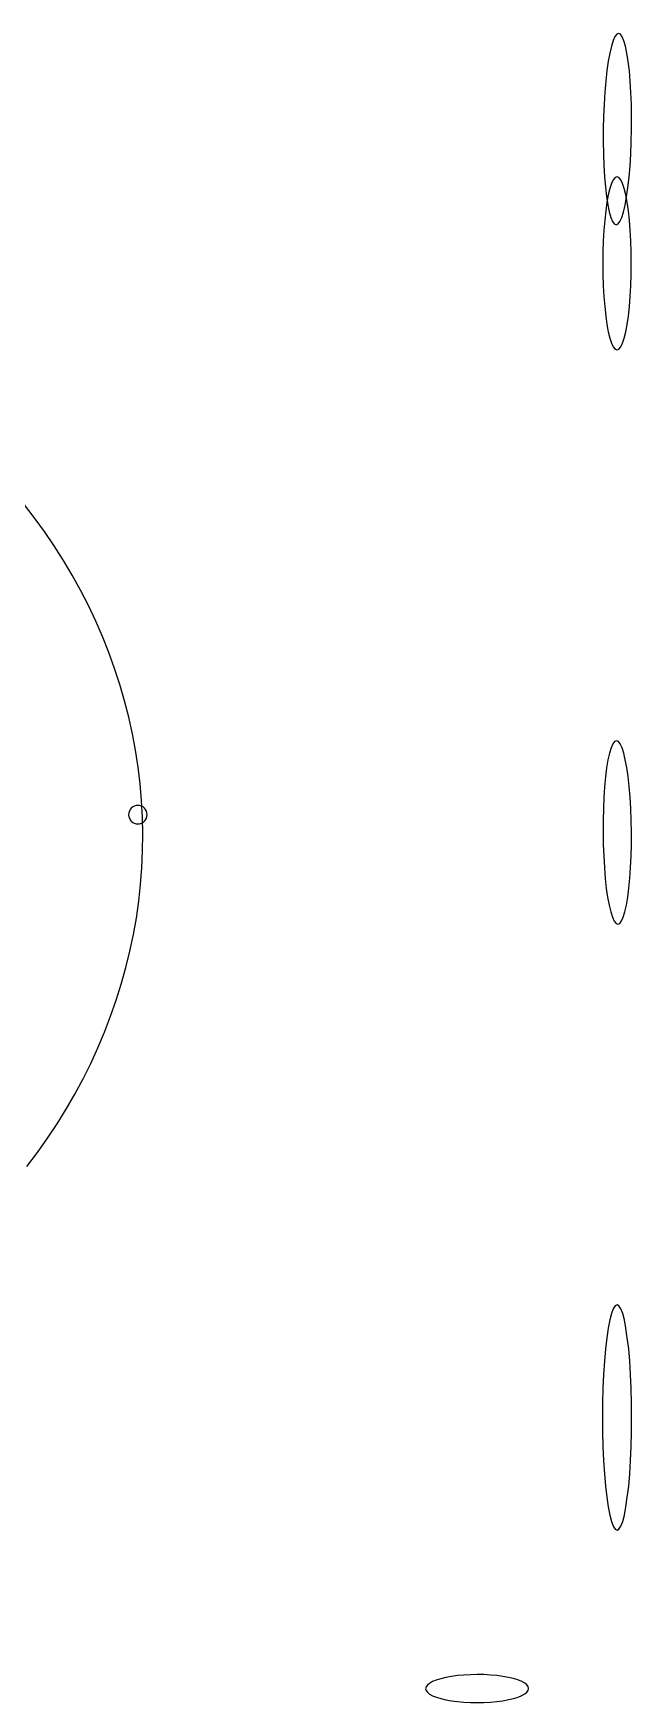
# Model space of a CAD drawing. Extents: x -292 to 292, y -205 to 211.
# Drawn here: x 239.4 to 292.3, y -205.5 to -58 of the extents above; entities that cross this region are included whole.
import ezdxf

# ---------------------------------------------------------------- set-up
doc = ezdxf.new("R2010")
doc.units = 0

msp = doc.modelspace()

# ---------------------------------------------------------------- linework, layer by layer
at = {"layer": 'CIRCLES'}
for p, q in [((247.88, -126.69), (247.83, -126.84)), ((247.95, -126.54), (247.88, -126.69)), ((248.05, -126.42), (247.95, -126.54)), ((248.18, -126.32), (248.05, -126.42)), ((248.32, -126.24), (248.18, -126.32)), ((248.47, -126.2), (248.32, -126.24)), ((248.63, -126.18), (248.47, -126.2)), ((248.79, -126.2), (248.63, -126.18)), ((248.95, -126.24), (248.79, -126.2)), ((249.09, -126.32), (248.95, -126.24)), ((249.21, -126.42), (249.09, -126.32)), ((249.32, -126.54), (249.21, -126.42)), ((249.39, -126.69), (249.32, -126.54)), ((249.44, -126.84), (249.39, -126.69)), ((247.83, -126.84), (247.81, -127)), ((247.81, -127), (247.83, -127.16)), ((247.83, -127.16), (247.88, -127.31)), ((247.88, -127.31), (247.95, -127.46)), ((247.95, -127.46), (248.05, -127.58)), ((248.05, -127.58), (248.18, -127.68)), ((248.18, -127.68), (248.32, -127.76)), ((248.32, -127.76), (248.47, -127.8)), ((248.47, -127.8), (248.63, -127.82)), ((248.63, -127.82), (248.79, -127.8)), ((248.79, -127.8), (248.95, -127.76)), ((248.95, -127.76), (249.09, -127.68)), ((249.09, -127.68), (249.21, -127.58)), ((249.21, -127.58), (249.32, -127.46)), ((249.32, -127.46), (249.39, -127.31)), ((249.39, -127.31), (249.44, -127.16)), ((249.45, -127), (249.44, -126.84)), ((249.44, -127.16), (249.45, -127))]:
    msp.add_line(p, q, dxfattribs=at)
at = {"layer": 'ELLIPSES'}
for p, q in [((290.67, -58.61), (290.52, -59.09)), ((290.83, -58.25), (290.67, -58.61)), ((290.99, -58.04), (290.83, -58.25)), ((291.16, -57.97), (290.99, -58.04)), ((291.32, -58.04), (291.16, -57.97)), ((291.48, -58.26), (291.32, -58.04)), ((291.63, -58.62), (291.48, -58.26)), ((291.77, -59.11), (291.63, -58.62)), ((290.24, -60.43), (290.12, -61.26)), ((290.37, -59.71), (290.24, -60.43)), ((290.52, -59.09), (290.37, -59.71)), ((291.9, -59.73), (291.77, -59.11)), ((292.01, -60.46), (291.9, -59.73)), ((292.11, -61.29), (292.01, -60.46)), ((290.12, -61.26), (290.02, -62.18)), ((292.19, -62.21), (292.11, -61.29)), ((289.93, -63.17), (289.87, -64.22)), ((290.02, -62.18), (289.93, -63.17)), ((292.25, -63.2), (292.19, -62.21)), ((292.29, -64.25), (292.25, -63.2)), ((289.87, -64.22), (289.82, -65.31)), ((292.31, -65.34), (292.29, -64.25)), ((289.82, -65.31), (289.79, -66.41)), ((292.3, -66.44), (292.31, -65.34)), ((289.79, -66.41), (289.79, -67.51)), ((289.79, -67.51), (289.81, -68.6)), ((292.23, -68.63), (292.28, -67.55)), ((292.28, -67.55), (292.3, -66.44)), ((289.81, -68.6), (289.85, -69.65)), ((292.17, -69.68), (292.23, -68.63)), ((289.85, -69.65), (289.91, -70.64)), ((289.91, -70.64), (289.99, -71.56)), ((290.86, -70.71), (290.69, -70.91)), ((291.02, -70.65), (290.86, -70.71)), ((291.19, -70.71), (291.02, -70.65)), ((291.35, -70.91), (291.19, -70.71)), ((291.98, -71.59), (292.08, -70.67)), ((292.08, -70.67), (292.17, -69.68)), ((289.99, -71.56), (290.08, -72.39)), ((290.25, -72.23), (290.13, -72.89)), ((290.39, -71.67), (290.25, -72.23)), ((290.54, -71.23), (290.39, -71.67)), ((290.69, -70.91), (290.54, -71.23)), ((291.5, -71.23), (291.35, -70.91)), ((291.65, -71.67), (291.5, -71.23)), ((291.79, -72.23), (291.65, -71.67)), ((291.91, -72.89), (291.79, -72.23)), ((291.86, -72.42), (291.98, -71.59)), ((290.02, -73.64), (289.93, -74.47)), ((290.13, -72.89), (290.02, -73.64)), ((290.08, -72.39), (290.2, -73.12)), ((290.2, -73.12), (290.33, -73.74)), ((290.33, -73.74), (290.47, -74.23)), ((291.58, -73.76), (291.73, -73.14)), ((291.73, -73.14), (291.86, -72.42)), ((292.02, -73.64), (291.91, -72.89)), ((292.11, -74.47), (292.02, -73.64)), ((289.93, -74.47), (289.85, -75.36)), ((290.47, -74.23), (290.62, -74.59)), ((290.62, -74.59), (290.78, -74.81)), ((290.78, -74.81), (290.94, -74.88)), ((290.94, -74.88), (291.11, -74.81)), ((291.11, -74.81), (291.27, -74.6)), ((291.27, -74.6), (291.43, -74.24)), ((291.43, -74.24), (291.58, -73.76)), ((292.19, -75.37), (292.11, -74.47)), ((289.8, -76.31), (289.77, -77.29)), ((289.85, -75.36), (289.8, -76.31)), ((292.24, -76.31), (292.19, -75.37)), ((292.27, -77.29), (292.24, -76.31)), ((289.77, -77.29), (289.76, -78.29)), ((292.28, -78.29), (292.27, -77.29)), ((289.76, -78.29), (289.77, -79.29)), ((289.77, -79.29), (289.8, -80.27)), ((292.24, -80.27), (292.27, -79.29)), ((292.27, -79.29), (292.28, -78.29)), ((289.8, -80.27), (289.85, -81.21)), ((292.19, -81.21), (292.24, -80.27)), ((289.85, -81.21), (289.93, -82.11)), ((289.93, -82.11), (290.02, -82.94)), ((292.02, -82.94), (292.11, -82.11)), ((292.11, -82.11), (292.19, -81.21)), ((290.02, -82.94), (290.13, -83.69)), ((290.13, -83.69), (290.25, -84.35)), ((291.79, -84.35), (291.91, -83.69)), ((291.91, -83.69), (292.02, -82.94)), ((290.25, -84.35), (290.39, -84.91)), ((290.39, -84.91), (290.54, -85.35)), ((290.54, -85.35), (290.69, -85.67)), ((291.35, -85.67), (291.5, -85.35)), ((291.5, -85.35), (291.65, -84.91)), ((291.65, -84.91), (291.79, -84.35)), ((290.69, -85.67), (290.85, -85.87)), ((290.85, -85.87), (291.02, -85.93)), ((291.02, -85.93), (291.18, -85.87)), ((291.18, -85.87), (291.35, -85.67)), ((239.46, -100.74), (238.52, -99.52)), ((240.37, -101.98), (239.46, -100.74)), ((241.23, -103.25), (240.37, -101.98)), ((242.05, -104.54), (241.23, -103.25)), ((242.83, -105.84), (242.05, -104.54)), ((243.57, -107.17), (242.83, -105.84)), ((244.26, -108.52), (243.57, -107.17)), ((244.91, -109.89), (244.26, -108.52)), ((245.51, -111.27), (244.91, -109.89)), ((246.07, -112.67), (245.51, -111.27)), ((246.58, -114.08), (246.07, -112.67)), ((247.04, -115.51), (246.58, -114.08)), ((247.46, -116.94), (247.04, -115.51)), ((247.83, -118.39), (247.46, -116.94)), ((248.15, -119.85), (247.83, -118.39)), ((248.42, -121.31), (248.15, -119.85)), ((290.65, -120.75), (290.5, -121.09)), ((290.81, -120.54), (290.65, -120.75)), ((290.98, -120.47), (290.81, -120.54)), ((291.14, -120.54), (290.98, -120.47)), ((291.3, -120.74), (291.14, -120.54)), ((291.46, -121.08), (291.3, -120.74)), ((248.65, -122.79), (248.42, -121.31)), ((290.22, -122.15), (290.1, -122.85)), ((290.36, -121.56), (290.22, -122.15)), ((290.5, -121.09), (290.36, -121.56)), ((291.61, -121.55), (291.46, -121.08)), ((291.75, -122.14), (291.61, -121.55)), ((291.88, -122.84), (291.75, -122.14)), ((248.83, -124.26), (248.65, -122.79)), ((290, -123.65), (289.92, -124.53)), ((290.1, -122.85), (290, -123.65)), ((292, -123.63), (291.88, -122.84)), ((292.1, -124.51), (292, -123.63)), ((248.95, -125.74), (248.83, -124.26)), ((289.92, -124.53), (289.85, -125.48)), ((292.18, -125.46), (292.1, -124.51)), ((249.04, -127.23), (248.95, -125.74)), ((289.81, -126.48), (289.78, -127.52)), ((289.85, -125.48), (289.81, -126.48)), ((292.24, -126.46), (292.18, -125.46)), ((292.28, -127.5), (292.24, -126.46)), ((249.07, -128.72), (249.04, -127.23)), ((289.78, -127.52), (289.78, -128.58)), ((292.29, -128.56), (292.28, -127.5)), ((249.05, -130.2), (249.07, -128.72)), ((289.78, -128.58), (289.8, -129.64)), ((289.8, -129.64), (289.84, -130.67)), ((292.27, -130.66), (292.29, -129.62)), ((292.29, -129.62), (292.29, -128.56)), ((248.98, -131.69), (249.05, -130.2)), ((289.84, -130.67), (289.9, -131.68)), ((292.22, -131.66), (292.27, -130.66)), ((248.87, -133.17), (248.98, -131.69)), ((289.9, -131.68), (289.98, -132.63)), ((289.98, -132.63), (290.07, -133.51)), ((292.07, -133.49), (292.16, -132.61)), ((292.16, -132.61), (292.22, -131.66)), ((248.71, -134.65), (248.87, -133.17)), ((290.07, -133.51), (290.19, -134.3)), ((291.97, -134.29), (292.07, -133.49)), ((248.5, -136.13), (248.71, -134.65)), ((290.19, -134.3), (290.32, -135)), ((290.32, -135), (290.46, -135.59)), ((290.46, -135.59), (290.61, -136.06)), ((291.57, -136.05), (291.72, -135.58)), ((291.72, -135.58), (291.85, -134.99)), ((291.85, -134.99), (291.97, -134.29)), ((248.24, -137.6), (248.5, -136.13)), ((290.61, -136.06), (290.77, -136.4)), ((290.77, -136.4), (290.93, -136.6)), ((290.93, -136.6), (291.1, -136.67)), ((291.1, -136.67), (291.26, -136.6)), ((291.26, -136.6), (291.42, -136.39)), ((291.42, -136.39), (291.57, -136.05)), ((247.93, -139.06), (248.24, -137.6)), ((247.57, -140.51), (247.93, -139.06)), ((247.17, -141.96), (247.57, -140.51)), ((246.72, -143.39), (247.17, -141.96)), ((246.22, -144.81), (246.72, -143.39)), ((245.68, -146.22), (246.22, -144.81)), ((245.09, -147.61), (245.68, -146.22)), ((244.46, -148.99), (245.09, -147.61)), ((243.06, -151.69), (243.78, -150.34)), ((243.78, -150.34), (244.46, -148.99)), ((242.29, -153.01), (243.06, -151.69)), ((241.48, -154.31), (242.29, -153.01)), ((240.63, -155.59), (241.48, -154.31)), ((239.74, -156.85), (240.63, -155.59)), ((238.81, -158.08), (239.74, -156.85)), ((290.53, -171.07), (290.37, -171.64)), ((290.69, -170.65), (290.53, -171.07)), ((290.85, -170.39), (290.69, -170.65)), ((291.02, -170.31), (290.85, -170.39)), ((291.19, -170.39), (291.02, -170.31)), ((291.36, -170.65), (291.19, -170.39)), ((291.52, -171.07), (291.36, -170.65)), ((291.67, -171.64), (291.52, -171.07)), ((290.23, -172.36), (290.11, -173.22)), ((290.37, -171.64), (290.23, -172.36)), ((291.81, -172.36), (291.67, -171.64)), ((291.93, -173.22), (291.81, -172.36)), ((290.11, -173.22), (289.99, -174.2)), ((292.05, -174.2), (291.93, -173.22)), ((289.9, -175.28), (289.83, -176.45)), ((289.99, -174.2), (289.9, -175.28)), ((292.14, -175.28), (292.05, -174.2)), ((292.22, -176.45), (292.14, -175.28)), ((289.83, -176.45), (289.77, -177.68)), ((292.27, -177.68), (292.22, -176.45)), ((289.77, -177.68), (289.74, -178.96)), ((292.3, -178.96), (292.27, -177.68)), ((289.74, -178.96), (289.73, -180.26)), ((292.31, -180.26), (292.3, -178.96)), ((289.73, -180.26), (289.74, -181.56)), ((292.3, -181.56), (292.31, -180.26)), ((289.74, -181.56), (289.77, -182.83)), ((289.77, -182.83), (289.83, -184.07)), ((292.22, -184.07), (292.27, -182.83)), ((292.27, -182.83), (292.3, -181.56)), ((289.83, -184.07), (289.9, -185.23)), ((292.14, -185.23), (292.22, -184.07)), ((289.9, -185.23), (289.99, -186.32)), ((292.05, -186.32), (292.14, -185.23)), ((289.99, -186.32), (290.11, -187.3)), ((290.11, -187.3), (290.23, -188.15)), ((291.81, -188.15), (291.93, -187.3)), ((291.93, -187.3), (292.05, -186.32)), ((290.23, -188.15), (290.37, -188.88)), ((291.67, -188.88), (291.81, -188.15)), ((290.37, -188.88), (290.53, -189.45)), ((290.53, -189.45), (290.69, -189.87)), ((290.69, -189.87), (290.85, -190.13)), ((290.85, -190.13), (291.02, -190.21)), ((291.02, -190.21), (291.19, -190.13)), ((291.19, -190.13), (291.36, -189.87)), ((291.36, -189.87), (291.52, -189.45)), ((291.52, -189.45), (291.67, -188.88)), ((275.03, -203.47), (274.7, -203.6)), ((275.42, -203.34), (275.03, -203.47)), ((275.87, -203.24), (275.42, -203.34)), ((276.37, -203.15), (275.87, -203.24)), ((276.9, -203.07), (276.37, -203.15)), ((277.46, -203.02), (276.9, -203.07)), ((278.05, -202.99), (277.46, -203.02)), ((278.64, -202.98), (278.05, -202.99)), ((279.24, -202.98), (278.64, -202.98)), ((279.82, -203.02), (279.24, -202.98)), ((280.38, -203.07), (279.82, -203.02)), ((280.92, -203.14), (280.38, -203.07)), ((281.41, -203.23), (280.92, -203.14)), ((281.86, -203.33), (281.41, -203.23)), ((282.25, -203.45), (281.86, -203.33)), ((282.59, -203.59), (282.25, -203.45)), ((274.13, -204.06), (274.09, -204.22)), ((274.09, -204.22), (274.13, -204.38)), ((274.25, -203.9), (274.13, -204.06)), ((274.13, -204.38), (274.25, -204.54)), ((274.44, -203.75), (274.25, -203.9)), ((274.25, -204.54), (274.44, -204.7)), ((274.7, -203.6), (274.44, -203.75)), ((274.44, -204.7), (274.7, -204.84)), ((274.7, -204.84), (275.04, -204.97)), ((275.04, -204.97), (275.43, -205.1)), ((281.87, -205.08), (282.26, -204.96)), ((282.26, -204.96), (282.59, -204.83)), ((282.85, -203.73), (282.59, -203.59)), ((282.59, -204.83), (282.85, -204.68)), ((283.04, -203.88), (282.85, -203.73)), ((282.85, -204.68), (283.04, -204.53)), ((283.16, -204.04), (283.04, -203.88)), ((283.04, -204.53), (283.16, -204.37)), ((283.2, -204.2), (283.16, -204.04)), ((283.16, -204.37), (283.2, -204.2)), ((275.43, -205.1), (275.88, -205.2)), ((275.88, -205.2), (276.37, -205.29)), ((276.37, -205.29), (276.91, -205.36)), ((276.91, -205.36), (277.47, -205.41)), ((277.47, -205.41), (278.05, -205.44)), ((278.05, -205.44), (278.65, -205.45)), ((278.65, -205.45), (279.24, -205.44)), ((279.24, -205.44), (279.83, -205.41)), ((279.83, -205.41), (280.39, -205.35)), ((280.39, -205.35), (280.92, -205.28)), ((280.92, -205.28), (281.42, -205.19)), ((281.42, -205.19), (281.87, -205.08))]:
    msp.add_line(p, q, dxfattribs=at)

doc.saveas('drawing.dxf')
